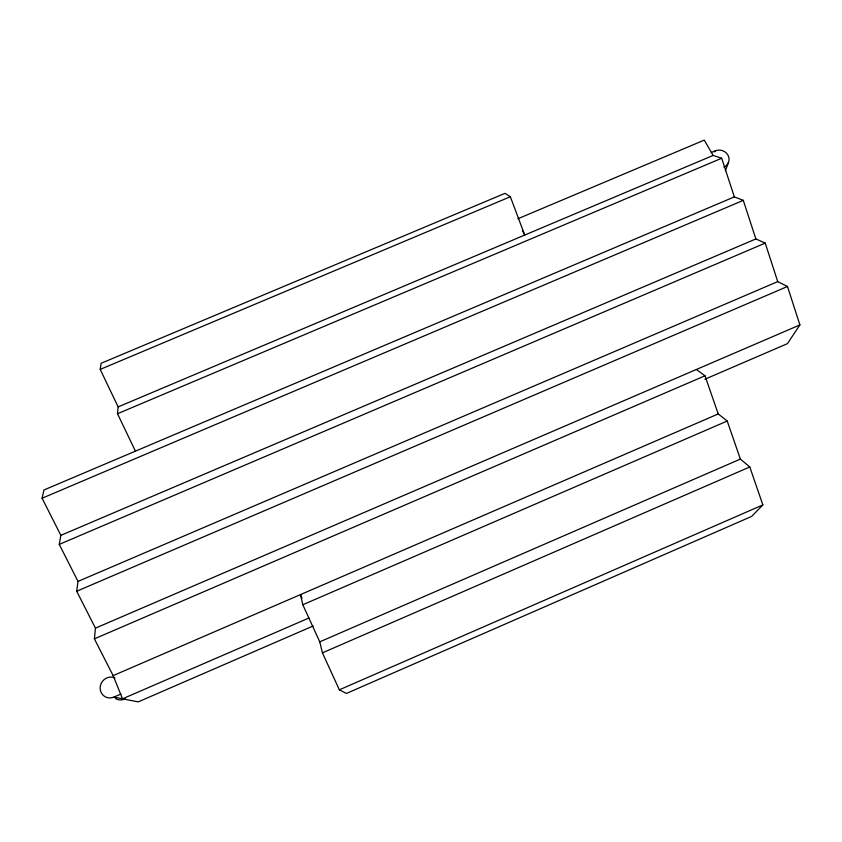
<?xml version="1.0" encoding="UTF-8"?>
<svg xmlns="http://www.w3.org/2000/svg" width="842" height="842" viewBox="0 0 842 842"><rect width="100%" height="100%" fill="white"/><g stroke="black" fill="none" stroke-linecap="round" stroke-linejoin="round"><path stroke-width="1.26" d="M135.425 451.154L117.501 413.738L118.143 406.897L100.209 369.396L101.114 363.291L505.021 193.334L510.357 196.733L524.724 235.055L522.429 230.54M313.15 625.985L138.204 701.881L122.511 698.828L113.133 675.621L94.399 638.846L95.441 628.153L76.696 591.252L78.011 581.401L59.266 544.385L60.845 535.354L42.1 498.232L43.942 489.991L734.35 196.881L743.297 200.354L755.874 238.939L765.231 243.096L777.724 281.617L787.491 286.48L799.9 324.928L787.417 343.662L704.954 379.205M714.784 151.907L715.132 150.886A9.746 8.999 8.8 0 1 728.025 155.223A9.746 8.999 8.8 0 1 723.962 167.158M725.404 170.715L728.541 162.295M696.408 369.48L704.986 375.795L718.226 413.948L727.225 421.032L740.371 459.09L749.801 466.963L762.852 504.916L751.643 516.409L346.42 693.44L339.358 689.819L322.423 652.855L319.771 641.846L302.804 604.745L300.489 594.599L302.004 598.22M339.358 689.819L762.852 504.916M319.771 641.846L740.371 459.09M322.423 652.855L749.801 466.963M113.133 675.621L718.226 413.948M302.804 604.745L727.225 421.032M115.007 677.978A10.609 10.03 -56.5 0 0 100.166 687.43A10.609 10.03 -56.5 0 0 113.923 697.081L120.932 694.04M122.511 698.828L308.898 618.028M115.343 698.439A10.315 9.767 -56.9 0 0 124.49 699.144L125.174 698.849M95.441 628.153L799.9 324.928M94.399 638.846L704.986 375.795M78.011 581.401L777.724 281.617M76.696 591.252L787.491 286.48M60.845 535.354L755.874 238.939M59.266 544.385L765.231 243.096M42.1 498.232L743.297 200.354M711.29 152.518L715.132 150.886M118.143 406.897L713.132 155.433L721.678 158.243L734.35 196.881M117.501 413.738L721.678 158.243M100.209 369.396L510.357 196.733M517.925 218.741L704.27 140.119L713.132 155.433M113.923 697.081L124.49 699.144"/></g></svg>
